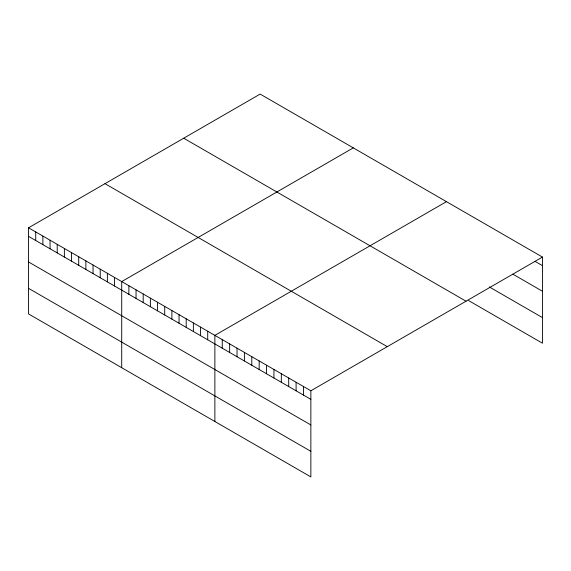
<?xml version="1.0" encoding="UTF-8"?>
<svg xmlns="http://www.w3.org/2000/svg" width="571" height="571" viewBox="0 0 571 571"><rect width="100%" height="100%" fill="white"/><g stroke="black" fill="none" stroke-linecap="round" stroke-linejoin="round"><path stroke-width="0.86" d="M28.55 227.793L310.86 390.785L310.86 476.913L28.55 313.929L28.55 227.793L260.14 94.087L542.45 257.071L542.45 343.207L468.613 300.582M353.306 147.868L121.709 281.582L121.709 367.717M446.465 201.656L214.874 335.363L214.874 421.498M310.86 390.785L542.45 257.071M535.07 261.382L542.45 265.643M512.915 274.187L542.45 291.239M489.29 286.92L542.45 317.612M183.719 138.211L466.022 301.195M104.978 183.669L387.281 346.661M28.55 236.365L310.86 399.35M28.55 261.961L310.86 424.952M28.55 288.334L310.86 451.318M303.472 386.517L303.472 395.089M296.092 382.256L296.092 390.828M288.705 377.995L288.705 386.567M281.325 373.734L281.325 382.306M273.937 369.466L273.937 378.038M266.557 365.204L266.557 373.777M259.17 360.943L259.17 369.516M251.79 356.682L251.79 365.254M244.402 352.414L244.402 360.986M237.022 348.153L237.022 356.725M229.642 343.892L229.642 352.464M222.255 339.631L222.255 348.203M207.708 331.23L207.708 339.802M200.542 327.09L200.542 335.662M193.376 322.95L193.376 331.523M186.21 318.818L186.21 327.39M179.044 314.678L179.044 323.25M171.878 310.538L171.878 319.11M164.712 306.406L164.712 314.978M157.539 302.266L157.539 310.838M150.373 298.126L150.373 306.698M143.207 293.994L143.207 302.566M136.041 289.854L136.041 298.426M128.875 285.714L128.875 294.286M114.543 277.442L114.543 286.014M107.377 273.302L107.377 281.874M100.211 269.169L100.211 277.742M93.044 265.03L93.044 273.602M85.878 260.89L85.878 269.462M78.712 256.757L78.712 265.329M71.546 252.618L71.546 261.19M64.38 248.478L64.38 257.05M57.214 244.345L57.214 252.917M50.048 240.205L50.048 248.778M42.882 236.066L42.882 244.638M35.716 231.933L35.716 240.505"/></g></svg>
